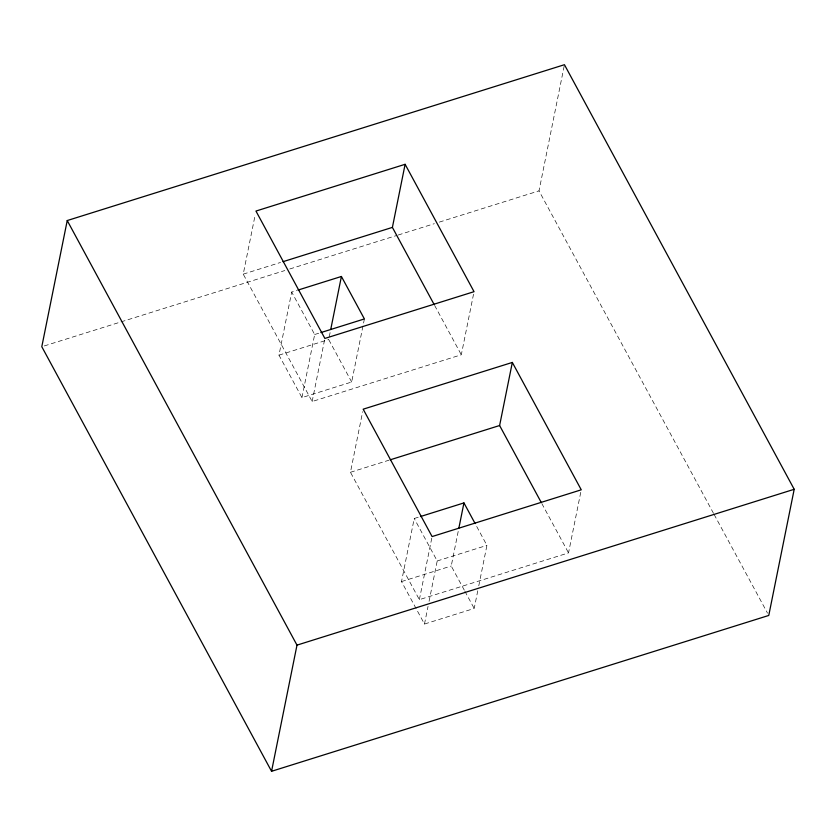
<?xml version="1.0" encoding="UTF-8"?>
<svg xmlns="http://www.w3.org/2000/svg" width="836" height="836" viewBox="0 0 836 836"><rect width="100%" height="100%" fill="white"/><g stroke="black" fill="none" stroke-linecap="round" stroke-linejoin="round"><path stroke-width="0.63" stroke-dasharray="4.18 3.13" d="M473.531 294.199L461.315 354.767L312.152 401.52L243.234 274.145L255.189 214.842M364.391 318.934L351.674 382.01L301.953 397.602L278.973 355.143L291.691 292.057L296.665 290.5M301.953 397.602L314.67 334.515L291.691 292.057M312.152 401.52L324.619 339.698M351.674 382.01L328.694 339.552L330.481 330.722M580.748 492.341L568.532 552.899L419.369 599.652L350.451 472.277L362.657 411.72M477.764 590.791L474.2 608.462L424.479 624.043L401.51 581.584L414.228 518.498L419.202 516.941M419.369 599.652L431.836 537.83M424.479 624.043L428.042 606.382M429.067 601.335L437.207 560.956L414.228 518.498M464.273 590.101L451.231 566.003L458.609 529.407M713.495 513.325L539.011 190.869L564.446 64.706M478.788 585.754L486.928 545.375L475.747 524.715M243.234 274.145L280.52 262.452M44.287 345.937L284.794 270.55M289.779 268.983L396.954 235.397M398.197 235.01L434.333 223.682M439.318 222.115L539.011 190.869M314.67 334.515L319.645 332.958M278.973 355.143L328.694 339.552M350.451 472.277L388.98 460.197M437.207 560.956L486.928 545.375M401.51 581.584L451.231 566.003M714.122 514.474L767.521 613.154M434.615 305.422L461.315 354.767M541.832 503.554L568.532 552.899M464.889 591.251L474.2 608.462"/><path stroke-width="1.25" d="M67.235 220.547L41.8 346.71L271.554 771.294L768.765 615.453L794.2 489.29L564.446 64.706L67.235 220.547L296.989 645.131L271.554 771.294M330.732 329.468L341.412 276.476L297.909 290.113M433.999 304.273L392.397 227.392L405.115 164.305L255.952 211.059L324.88 338.434L474.043 291.68L405.115 164.305M458.859 528.153L463.949 502.917L420.445 516.554M541.216 502.415L499.614 425.524L512.332 362.437L363.169 409.191L432.097 536.566L581.26 489.812L512.332 362.437M283.007 261.678L392.397 227.392M320.888 332.571L364.391 318.934L341.412 276.476M390.224 459.81L499.614 425.524M296.989 645.131L794.2 489.29M463.949 502.917L475.13 523.576"/></g></svg>
